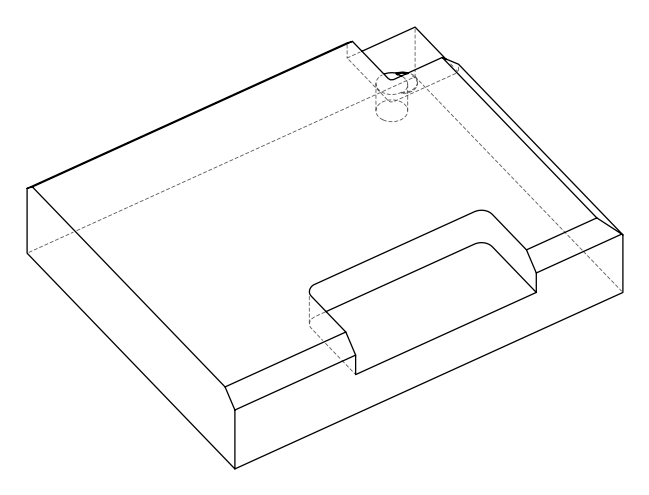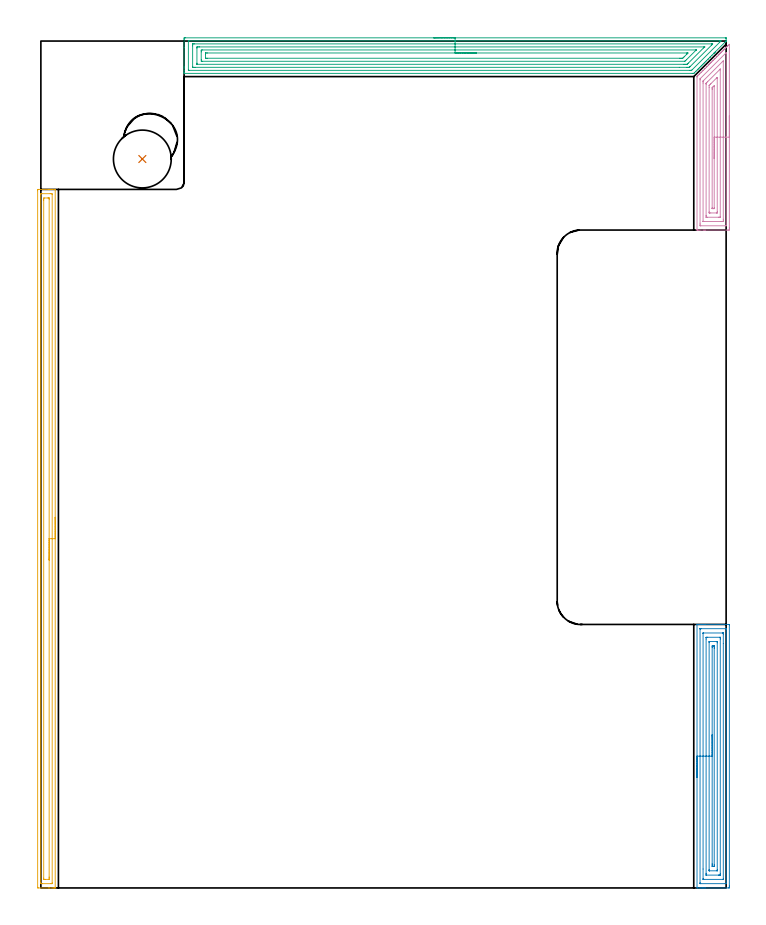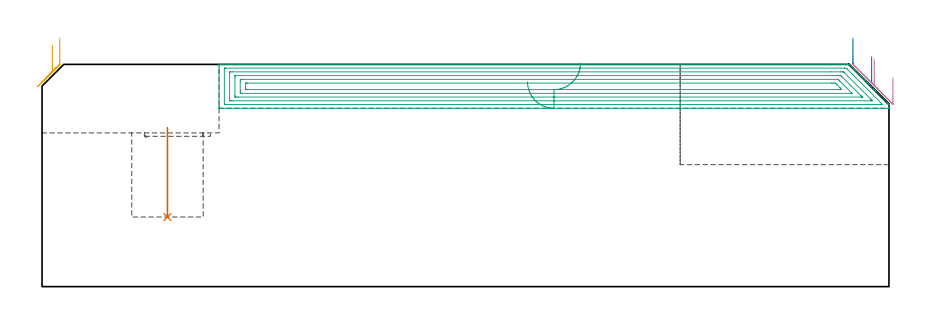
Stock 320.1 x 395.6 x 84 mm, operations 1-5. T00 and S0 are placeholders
(PLAN: 11 operations, 6 tool changes, 129 min)
(1 INDEXABLE_INSERT_DRILL_BLIND_HOLE_FROM_SOLID | STEP1POCKET | UGT0302_006 | 0.14 min | 33009 mm3)
(2 AREA_MILL | FG_CHAMFER_SURFACE | UGT0205_001 | 6.14 min | 14860 mm3)
(3 AREA_MILL_1 | FG_CHAMFER_SURFACE_1 | UGT0205_001 | 12.17 min | 35904 mm3)
(4 AREA_MILL_2 | FG_CHAMFER_SURFACE_2 | UGT0205_001 | 4.04 min | 9579 mm3)
(5 AREA_MILL_3 | FG_CHAMFER_SURFACE_3 | UGT0205_001 | 8.06 min | 11137 mm3)
(6 MILL_CORNER_NOTCH_RECTANGULAR | CORNER_NOTCH_RECTANGULAR | NXT0201_008 | Follow Part, ap 1.5, ae 75% | 47.87 min | 104014 mm3)
(7 MILL_SLOT | SLOT_PARTIAL_RECTANGULAR | NXT0201_012 | Follow Part, ap 4, ae 75% | 50.29 min | 547325 mm3)
(8 MILL_BLIND_HOLE_FROM_SOLID_MATERIAL | STEP1POCKET_1 | NXT0201_012 | Spiral | 0.19 min | 272 mm3)
(9 BORE_BLIND_HOLE | STEP1POCKET_1 | NXT0332_001 | 0.02 min | 0 mm3)
(10 BORE_BLIND_HOLE_1 | STEP1POCKET_1 | NXT0332_005 | 0.02 min | 0 mm3)
(11 BORE_BLIND_HOLE_2 | STEP1POCKET_1 | UGT0332_067 | 0.02 min | 39 mm3)
(TOOL UGT0302_006 | Indexable Insert Drill 27mm | D27 PA180 FL50 Z2)
(TOOL UGT0205_001 | Chamfer Mill 20 x 3 x 45 deg. | D20 FL50 Z2)
(TOOL NXT0201_008 | ENDMILL 6mm [2P460-0600-NA 1630] | D6 FL26 Z6)
(TOOL NXT0201_012 | ENDMILL 16mm [2P460-1600-NA 1630] | D16 FL38 Z6)
(TOOL NXT0332_001 | Bore 23mm [825-23TC06-A18] | D23)
(TOOL NXT0332_005 | Bore 24mm [825-29TC06-A20] | D24)
(TOOL UGT0332_067 | 25 mm Boring Bar Slip Fit | D25)
(OP 1 INDEXABLE_INSERT_DRILL_BLIND_HOLE_FROM_SOLID)
G17 G21 G94 G90
T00 M6
G54
G17 G0 G90 X47.4 Y340.5 S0 M3
G43 Z94. H0
G94 G81 G98 Z26.3 F250. R60.1
G80
M5
M2
(OP 2 AREA_MILL)
G17 G21 G94 G90
T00 M6
G54
G17 G0 G90 X306.5 Y51.55 S1061 M3
G43 Z94. H0
G94 G1 Y51.588 Z93.128 F250.
Y51.702 Z92.263
Y51.891 Z91.412
Y52.153 Z90.58
Y52.487 Z89.774
Y52.89 Z89.
Y53.358 Z88.264
Y53.89 Z87.572
Y54.479 Z86.929
Y55.122 Z86.339
Y55.814 Z85.808
Y56.55 Z85.34
Y57.324 Z84.937
Y58.13 Z84.603
Y58.962 Z84.341
Y59.813 Z84.152
Y60.678 Z84.038
Y61.55 Z84.
Y122.972
X306.506 Y123.09 Z83.992
X306.778 Y123.1 Z83.721
X307.491 Z83.008
X308.239 Z82.26
X308.748 Z81.748
X309.003 Z81.494
X309.632 Z80.865
X309.887 Z80.61
X310.516 Z79.979
X321.119 Z69.378
X321.436 Y123.097 Z69.061
X321.591 Y123.09 Z68.905
X321.599 Y122.933 Z68.899
X321.6 Y122.527 Z68.9
Y0.979
X321.599 Y0.573 Z68.901
X321.594 Y0.094 Z68.903
X321.591 Y0.008 Z68.905
X321.119 Y0. Z69.378
X310.516 Z79.978
X309.887 Z80.61
X309.632 Z80.865
X309.003 Z81.494
X308.748 Z81.748
X308.239 Z82.26
X307.491 Z83.008
X306.776 Y0.001 Z83.722
X306.506 Y0.01 Z83.992
X306.5 Y0.128 Z84.
Y61.55
X307.914 Z82.586
X307.915 Y120.956 Z82.585
X307.917 Y121.061 Z82.583
X307.919 Y121.085 Z82.581
X307.921 Y121.09 Z82.579
X307.946 Y121.093 Z82.554
X308.046 Y121.097 Z82.454
X308.398 Y121.1 Z82.102
X319.885 Y121.099 Z70.615
X320.079 Y121.094 Z70.421
X320.159 Y121.09 Z70.341
X320.179 Y121.082 Z70.321
X320.181 Y121.047 Z70.319
X320.184 Y120.964 Z70.316
X320.186 Y120.796 Z70.314
Y120.746
X320.185 Y2.144 Z70.315
X320.183 Y2.039 Z70.317
X320.181 Y2.015 Z70.319
X320.179 Y2.01 Z70.321
X320.154 Y2.007 Z70.346
X320.054 Y2.003 Z70.446
X319.702 Y2. Z70.798
X308.215 Y2.001 Z82.285
X308.021 Y2.006 Z82.479
X307.941 Y2.01 Z82.559
X307.921 Y2.018 Z82.579
X307.919 Y2.053 Z82.581
X307.916 Y2.136 Z82.584
X307.914 Y2.304 Z82.586
Y2.354
Y61.55
X309.328 Z81.172
X309.329 Y118.966 Z81.171
X309.33 Y119.042 Z81.17
X309.332 Y119.079 Z81.168
X309.334 Y119.09 Z81.166
X309.366 Y119.093 Z81.134
X309.5 Y119.099 Z81.
X318.468 Y119.1 Z72.032
X318.601 Y119.098 Z71.899
X318.69 Y119.095 Z71.81
X318.756 Y119.09 Z71.744
X318.765 Y119.065 Z71.735
X318.767 Y118.966 Z71.733
X318.77 Y118.661 Z71.73
X318.772 Y114.237 Z71.728
X318.771 Y4.134 Z71.729
X318.77 Y4.058 Z71.73
X318.768 Y4.021 Z71.732
X318.766 Y4.01 Z71.734
X318.734 Y4.007 Z71.766
X318.6 Y4.001 Z71.9
X309.632 Y4. Z80.868
X309.499 Y4.002 Z81.001
X309.41 Y4.005 Z81.09
X309.344 Y4.01 Z81.156
X309.335 Y4.035 Z81.165
X309.333 Y4.134 Z81.167
X309.329 Y4.439 Z81.171
X309.328 Y8.844 Z81.172
Y61.55
X310.743 Z79.757
Y116.295
X310.747 Y116.952 Z79.753
X310.75 Y117.05 Z79.75
X310.756 Y117.09 Z79.744
X310.801 Y117.092 Z79.699
X311. Y117.096 Z79.5
X311.399 Y117.1 Z79.101
X311.484 Z79.016
X317.126 Y117.099 Z73.374
X317.296 Y117.096 Z73.204
X317.338 Y117.091 Z73.162
X317.351 Y117.088 Z73.149
X317.353 Y117.076 Z73.147
X317.355 Y117.02 Z73.145
X317.357 Y116.524 Z73.143
Y116.295
Y6.805
X317.353 Y6.147 Z73.147
X317.35 Y6.05 Z73.15
X317.344 Y6.01 Z73.156
X317.299 Y6.008 Z73.201
X317.1 Y6.004 Z73.4
X316.701 Y6. Z73.799
X316.616 Z73.884
X310.974 Y6.001 Z79.526
X310.803 Y6.004 Z79.697
X310.762 Y6.009 Z79.738
X310.749 Y6.012 Z79.751
X310.747 Y6.024 Z79.753
X310.745 Y6.08 Z79.755
X310.743 Y6.576 Z79.757
Y6.805
Y61.55
X312.157 Z78.343
Y114.642
X312.158 Y114.769 Z78.342
X312.162 Y115.022 Z78.338
X312.164 Y115.088 Z78.336
X312.175 Y115.092 Z78.325
X312.21 Y115.096 Z78.29
X312.283 Y115.099 Z78.217
X315.817 Y115.1 Z74.683
X315.9 Y115.098 Z74.6
X315.924 Y115.095 Z74.576
X315.932 Y115.092 Z74.568
X315.936 Y115.063 Z74.564
X315.94 Y114.896 Z74.56
X315.943 Y114.642 Z74.557
Y114.515
Y8.458
X315.942 Y8.331 Z74.558
X315.938 Y8.078 Z74.562
X315.936 Y8.012 Z74.564
X315.925 Y8.008 Z74.575
X315.89 Y8.003 Z74.61
X315.817 Y8.001 Z74.683
X312.283 Y8. Z78.217
X312.2 Y8.002 Z78.3
X312.176 Y8.005 Z78.324
X312.168 Y8.008 Z78.332
X312.164 Y8.036 Z78.336
X312.16 Y8.204 Z78.34
X312.157 Y8.458 Z78.343
Y8.585
Y61.55
X313.571 Z76.929
Y112.327
X313.573 Y112.735 Z76.927
X313.576 Y112.976 Z76.924
X313.578 Y113.087 Z76.922
X313.693 Y113.094 Z76.807
X314.05 Y113.096 Z76.45
X314.412 Y113.092 Z76.088
X314.511 Y113.09 Z75.989
X314.522 Y113.023 Z75.978
X314.525 Y112.895 Z75.975
X314.527 Y112.735 Z75.973
X314.529 Y112.252 Z75.971
Y111.844
Y10.773
X314.527 Y10.365 Z75.973
X314.524 Y10.124 Z75.976
X314.522 Y10.013 Z75.978
X314.407 Y10.006 Z76.093
X314.05 Y10.004 Z76.45
X313.688 Y10.008 Z76.812
X313.589 Y10.01 Z76.911
X313.578 Y10.077 Z76.922
X313.575 Y10.205 Z76.925
X313.573 Y10.365 Z76.927
X313.571 Y10.848 Z76.929
Y11.255
Y61.55
Y62.422 Z76.967
Y63.286 Z77.081
Y64.138 Z77.27
Y64.97 Z77.532
Y65.776 Z77.866
Y66.55 Z78.269
Y67.286 Z78.737
Y67.978 Z79.268
Y68.621 Z79.858
Y69.21 Z80.501
Y69.741 Z81.193
Y70.21 Z81.929
Y70.613 Z82.703
Y70.947 Z83.509
Y71.209 Z84.341
Y71.398 Z85.192
Y71.512 Z86.057
Y71.55 Z86.929
G0 Z94.
M5
M2
(OP 3 AREA_MILL_1)
G17 G21 G94 G90
T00 M6
G54
G17 G0 G90 X183.5 Y397.1 S1061 M3
G43 Z94. H0
Z77.4
G94 G1 X183.538 Z76.529 F250.
X183.652 Z75.664
X183.841 Z74.812
X184.103 Z73.98
X184.437 Z73.174
X184.84 Z72.4
X185.308 Z71.664
X185.84 Z70.972
X186.429 Z70.329
X187.072 Z69.74
X187.764 Z69.209
X188.5 Z68.74
X189.274 Z68.337
X190.08 Z68.003
X190.912 Z67.741
X191.764 Z67.552
X192.628 Z67.438
X193.5 Z67.4
X319.724 Y397.099 Z67.401
X319.927 Y397.097 Z67.403
X320.097 Y397.091 Z67.405
X320.1 Y397.039 Z67.457
Y396.87 Z67.625
Y396.7 Z67.794
Y395.62 Z68.878
X320.099 Y395.603 Z68.895
X320.097 Y395.599 Z68.899
X320.076 Y395.575 Z68.923
X319.885 Y395.383 Z69.113
X319.778 Y395.277 Z69.221
X319.556 Y395.056 Z69.444
X315.057 Y390.556 Z73.942
X315.013 Y390.512 Z73.987
X314.81 Y390.31 Z74.189
X314.764 Y390.263 Z74.234
X314.715 Y390.215 Z74.284
X314.523 Y390.022 Z74.477
X314.472 Y389.97 Z74.526
X314.417 Y389.917 Z74.582
X314.235 Y389.735 Z74.764
X314.179 Y389.678 Z74.819
X313.507 Y389.007 Z75.493
X313.302 Y388.8 Z75.696
X312.674 Y388.174 Z76.326
X312.63 Y388.13 Z76.369
X312.424 Y387.922 Z76.574
X311.84 Y387.34 Z77.16
X311.737 Y387.236 Z77.262
X311.546 Y387.044 Z77.452
X311.006 Y386.506 Z77.993
X310.668 Y386.167 Z78.329
X310.172 Y385.672 Z78.828
X309.791 Y385.289 Z79.207
X309.652 Y385.151 Z79.347
X309.354 Y384.854 Z79.646
X308.913 Y384.411 Z80.086
X308.436 Y383.936 Z80.564
X308.035 Y383.533 Z80.964
X307.509 Y383.008 Z81.491
X307.269 Y382.768 Z81.729
X307.157 Y382.656 Z81.842
X306.972 Y382.471 Z82.028
X306.837 Y382.337 Z82.162
X306.718 Y382.217 Z82.281
X306.674 Y382.173 Z82.325
X306.003 Y381.503 Z82.997
X305.84 Y381.339 Z83.158
X305.185 Y380.684 Z83.815
X305.007 Y380.503 Z83.989
X304.291 Y380.5 Z84.
X67.073
X66.91 Y380.502 Z83.988
X66.902 Y380.653 Z83.839
X66.9 Y380.81 Z83.69
Y381.098 Z83.402
Y381.778 Z82.717
Y382.996 Z81.501
Y383.533 Z80.961
Y392.481 Z72.016
Y396.431 Z68.066
X66.903 Y396.7 Z67.797
X66.91 Y397.092 Z67.405
X67.116 Y397.096 Z67.402
X67.52 Y397.1 Z67.4
X193.5
Y395.686 Z68.814
X316.939 Y395.685 Z68.815
X317.467 Y395.681 Z68.819
X317.693 Y395.679 Z68.821
X317.694 Y395.656 Z68.844
X317.693 Y395.646 Z68.854
X317.34 Y395.291 Z69.209
X316.995 Y394.944 Z69.556
X304.291 Y382.242 Z82.258
X304.053 Y382.011 Z82.489
X303.958 Y381.921 Z82.579
X303.258 Y381.915 Z82.585
X69.307
X69.166 Y381.916 Z82.584
X68.95 Y381.921 Z82.579
X68.909 Y381.926 Z82.574
X68.905 Y381.956 Z82.544
X68.903 Y381.988 Z82.512
X68.9 Y382.177 Z82.323
X68.901 Y395.477 Z69.023
X68.905 Y395.584 Z68.916
X68.91 Y395.654 Z68.846
X68.915 Y395.679 Z68.821
X69.446 Y395.685 Z68.815
X193.5 Y395.686 Z68.814
Y394.272 Z70.228
X313.226 Y394.271 Z70.229
X313.434 Y394.269 Z70.231
X313.833 Y394.265 Z70.235
X313.656 Y394.067 Z70.433
X313.447 Y393.85 Z70.65
X313.226 Y393.625 Z70.875
X303.264 Y383.665 Z80.835
X303.128 Y383.533 Z80.967
X302.916 Y383.335 Z81.165
X302.71 Y383.331 Z81.169
X302.504 Y383.33 Z81.17
X301.819 Y383.329 Z81.171
X298.231
X71.987
X71.299 Y383.332 Z81.168
X71.094 Y383.336 Z81.164
X70.91 Y383.349 Z81.151
X70.905 Y383.533 Z80.967
X70.901 Y383.723 Z80.777
X70.9 Y393.379 Z71.121
X70.904 Y394.067 Z70.433
X70.907 Y394.251 Z70.249
X70.918 Y394.265 Z70.235
X70.938 Y394.268 Z70.232
X70.989 Y394.27 Z70.23
X71.094 Y394.271 Z70.229
X71.779 Y394.272 Z70.228
X193.5
Y392.857 Z71.643
X309.652
X309.992 Y392.855 Z71.645
X309.994 Y392.853 Z71.647
X309.995 Y392.851 Z71.649
X309.974 Y392.828 Z71.672
X309.652 Y392.501 Z71.999
X309.556 Y392.405 Z72.095
X302.44 Y385.289 Z79.211
X302.023 Y384.884 Z79.616
X301.884 Y384.75 Z79.75
X301.611 Y384.747 Z79.753
X301.272 Y384.744 Z79.756
X300.717 Y384.743 Z79.757
X300.38
X73.041
X72.967 Y384.744 Z79.756
X72.933 Y384.747 Z79.753
X72.917 Y384.749 Z79.751
X72.91 Y384.76 Z79.74
X72.907 Y384.861 Z79.639
X72.9 Y385.27 Z79.23
Y392.311 Z72.189
X72.907 Y392.74 Z71.76
X72.91 Y392.841 Z71.659
X73.034 Y392.85 Z71.65
X73.222 Y392.854 Z71.646
X73.774 Y392.856 Z71.644
X74.112 Y392.857 Z71.643
X193.5
Y391.443 Z73.057
X306.069 Y391.442 Z73.058
X306.078 Y391.441 Z73.059
X306.123 Y391.433 Z73.067
X306.104 Y391.408 Z73.092
X306.078 Y391.377 Z73.123
X301.611 Y386.909 Z77.591
X301.234 Y386.537 Z77.963
X300.856 Y386.167 Z78.333
X300.726 Y386.158 Z78.342
X300.717 Y386.157 Z78.343
X75.571
X74.91 Y386.167 Z78.333
X74.901 Y386.815 Z77.685
X74.9 Y390.556 Z73.944
X74.903 Y391.202 Z73.298
X74.91 Y391.433 Z73.067
X75.551 Y391.443 Z73.057
X193.5
Y390.029 Z74.471
X301.611
X302.148 Y390.028 Z74.472
X302.2 Y390.026 Z74.474
X302.253 Y390.023 Z74.477
X302.208 Y389.968 Z74.532
X301.928 Y389.678 Z74.822
X301.772 Y389.52 Z74.98
X301.611 Y389.358 Z75.142
X300.443 Y388.191 Z76.309
X300.174 Y387.922 Z76.578
X299.999 Y387.75 Z76.75
X299.824 Y387.578 Z76.922
X299.285 Y387.573 Z76.927
X298.93 Y387.572 Z76.928
X298.394 Y387.571 Z76.929
X77.705 Y387.572 Z76.928
X77.348 Y387.574 Z76.926
X76.992 Y387.578 Z76.922
X76.91 Y387.586 Z76.914
X76.905 Y387.658 Z76.842
X76.902 Y387.776 Z76.724
X76.9 Y389.24 Z75.26
X76.901 Y389.678 Z74.822
X76.905 Y389.898 Z74.602
X76.91 Y390.007 Z74.493
X76.916 Y390.022 Z74.478
X76.94 Y390.025 Z74.475
X76.992 Y390.028 Z74.472
X77.348 Y390.029 Z74.471
X77.884
X193.5
X194.372 Z74.509
X195.236 Z74.623
X196.088 Z74.812
X196.92 Z75.074
X197.726 Z75.408
X198.5 Z75.811
X199.236 Z76.28
X199.928 Z76.811
X200.571 Z77.4
X201.16 Z78.043
X201.692 Z78.735
X202.16 Z79.471
X202.563 Z80.245
X202.897 Z81.051
X203.159 Z81.883
X203.348 Z82.735
X203.462 Z83.6
X203.5 Z84.471
G0 Z94.
M5
M2
(OP 4 AREA_MILL_2)
G17 G21 G94 G90
T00 M6
G54
G17 G0 G90 X321.6 Y360.7 S1061 M3
G43 Z94. H0
Z78.9
G94 G1 Y360.662 Z78.028 F250.
Y360.548 Z77.164
Y360.359 Z76.312
Y360.097 Z75.48
Y359.763 Z74.674
Y359.36 Z73.9
Y358.892 Z73.164
Y358.36 Z72.472
Y357.771 Z71.829
Y357.128 Z71.24
Y356.436 Z70.708
Y355.7 Z70.24
Y354.926 Z69.837
Y354.12 Z69.503
Y353.288 Z69.241
Y352.437 Z69.052
Y351.572 Z68.938
Y350.7 Z68.9
Y308.302
X321.599 Y307.896 Z68.901
X321.595 Y307.415 Z68.903
X321.591 Y307.309 Z68.906
X321.119 Y307.304 Z69.378
X320.528 Y307.3 Z69.969
X310.516 Z79.979
X309.929 Z80.568
X309.632 Z80.865
X307.865 Z82.63
X307.275 Z83.224
X306.823 Z83.676
X306.506 Z83.984
X306.502 Y307.389 Z83.994
Y307.409 Z83.996
X306.503 Y307.448 Z83.997
X306.5 Y378.79 Z84.
X306.504 Y378.996 Z83.989
X306.521 Y379.023 Z83.973
X306.736 Y379.236 Z83.763
X306.831 Y379.331 Z83.669
X307.423 Y379.925 Z83.073
X307.628 Y380.128 Z82.871
X307.691 Y380.191 Z82.809
X308.307 Y380.808 Z82.189
X308.55 Y381.05 Z81.949
X309.19 Y381.692 Z81.306
X309.41 Y381.91 Z81.09
X310.074 Y382.575 Z80.423
X310.27 Y382.77 Z80.23
X310.303 Y382.803 Z80.197
X310.957 Y383.459 Z79.539
X311.13 Y383.63 Z79.37
X311.195 Y383.695 Z79.305
X311.841 Y384.342 Z78.656
X311.99 Y384.49 Z78.51
X312.087 Y384.587 Z78.413
X312.283 Y384.784 Z78.215
X312.383 Y384.884 Z78.115
X312.725 Y385.226 Z77.773
X312.85 Y385.35 Z77.65
X312.978 Y385.479 Z77.521
X313.166 Y385.668 Z77.331
X313.274 Y385.776 Z77.223
X313.87 Y386.37 Z76.629
X314.05 Y386.551 Z76.447
X314.166 Y386.668 Z76.331
X314.762 Y387.262 Z75.738
X314.934 Y387.435 Z75.564
X315.653 Y388.154 Z74.846
X315.817 Y388.319 Z74.68
X316.545 Y389.046 Z73.954
X316.701 Y389.202 Z73.796
X317.135 Y389.635 Z73.365
X317.437 Y389.937 Z73.062
X317.584 Y390.086 Z72.912
X318.01 Y390.51 Z72.49
X318.328 Y390.829 Z72.17
X318.468 Y390.97 Z72.028
X318.87 Y391.37 Z71.63
X318.952 Y391.452 Z71.548
X319.22 Y391.721 Z71.278
X319.352 Y391.853 Z71.145
X319.73 Y392.23 Z70.77
X319.86 Y392.36 Z70.64
X320.112 Y392.613 Z70.387
X320.235 Y392.737 Z70.261
X320.59 Y393.09 Z69.91
X320.769 Y393.269 Z69.731
X321.003 Y393.504 Z69.495
X321.119 Y393.621 Z69.377
X321.6 Y394.099 Z68.9
Y350.7
X320.186 Z70.314
X320.185 Y309.469 Z70.315
X320.183 Y309.364 Z70.317
X320.179 Y309.32 Z70.321
X320.102 Y309.31 Z70.398
X319.726 Y309.301 Z70.774
X308.24 Y309.3 Z82.26
X308.027 Y309.304 Z82.473
X307.934 Y309.31 Z82.566
X307.918 Y309.625 Z82.582
X307.917 Y309.679 Z82.583
Y310.518
X307.915 Y377.453 Z82.585
X307.921 Y377.873 Z82.579
X307.93 Y377.968 Z82.57
X307.984 Y378.03 Z82.516
X308.079 Y378.129 Z82.421
X320.062 Y390.112 Z70.438
X320.146 Y390.191 Z70.354
X320.179 Y390.218 Z70.321
X320.185 Y389.988 Z70.315
X320.186 Y389.937 Z70.314
Y350.7
X318.772 Z71.728
X318.771 Y312.354 Z71.729
Y312.049
X318.766 Y311.463 Z71.734
X318.764 Y311.319 Z71.736
X318.623 Y311.306 Z71.877
X318.468 Y311.303 Z72.032
X317.745 Y311.3 Z72.755
X317.584 Z72.916
X309.632 Y311.301 Z80.868
X309.471 Y311.304 Z81.029
X309.364 Y311.31 Z81.136
X309.337 Y311.313 Z81.163
X309.335 Y311.326 Z81.165
X309.333 Y311.362 Z81.167
X309.332 Y311.463 Z81.168
X309.329 Y375.975 Z81.171
X309.33 Y376.561 Z81.17
X309.333 Y376.863 Z81.167
X309.335 Y376.908 Z81.165
X309.351 Y376.94 Z81.149
X309.412 Y377.005 Z81.088
X309.632 Y377.232 Z80.868
X318.77 Y386.37 Z71.73
X318.771 Y386.168 Z71.729
Y386.064
X318.772 Y350.7 Z71.728
X317.357 Z73.143
X317.356 Y313.476 Z73.144
X317.354 Y313.381 Z73.146
X317.351 Y313.325 Z73.149
X317.345 Y313.31 Z73.155
X317.323 Y313.307 Z73.177
X317.116 Y313.303 Z73.384
X316.701 Y313.3 Z73.799
X316.647 Z73.853
X311.346 Z79.154
X310.971 Y313.305 Z79.529
X310.784 Y313.31 Z79.716
X310.752 Y313.318 Z79.748
X310.749 Y313.348 Z79.751
X310.747 Y313.401 Z79.753
X310.745 Y313.906 Z79.755
Y314.138
X310.743 Y375.44 Z79.757
X310.744 Y375.669 Z79.756
X310.747 Y375.834 Z79.753
X310.75 Y375.873 Z79.75
X310.765 Y375.904 Z79.735
X310.816 Y375.96 Z79.684
X310.962 Y376.111 Z79.538
X311.399 Y376.551 Z79.101
X317.233 Y382.384 Z73.267
X317.305 Y382.454 Z73.195
X317.335 Y382.48 Z73.165
X317.348 Y382.488 Z73.152
X317.351 Y382.481 Z73.149
X317.354 Y382.397 Z73.146
X317.357 Y382.141 Z73.143
Y350.7
X315.943 Z74.557
Y315.795
X315.941 Y315.667 Z74.559
X315.936 Y315.414 Z74.564
X315.926 Y315.309 Z74.574
X315.894 Y315.306 Z74.606
X315.817 Y315.304 Z74.683
X315.549 Y315.301 Z74.951
X312.898 Y315.3 Z77.602
X312.283 Y315.304 Z78.217
X312.196 Y315.307 Z78.304
X312.175 Y315.309 Z78.325
X312.166 Y315.383 Z78.334
X312.163 Y315.548 Z78.337
X312.16 Y315.797 Z78.34
X312.158 Y374.012 Z78.342
X312.163 Y374.777 Z78.337
X312.164 Y374.837 Z78.336
X312.185 Y374.876 Z78.315
X312.283 Y374.978 Z78.217
X312.624 Y375.325 Z77.876
X312.967 Y375.669 Z77.533
X315.73 Y378.432 Z74.77
X315.817 Y378.519 Z74.683
X315.904 Y378.603 Z74.596
X315.93 Y378.624 Z74.57
X315.937 Y378.627 Z74.563
X315.938 Y378.622 Z74.562
X315.942 Y378.556 Z74.558
X315.943 Y378.472 Z74.557
Y378.344
Y350.7
X314.529 Z75.971
X314.528 Y317.705 Z75.972
X314.527 Y317.463 Z75.973
X314.524 Y317.343 Z75.976
X314.522 Y317.319 Z75.978
X314.507 Y317.31 Z75.993
X314.447 Y317.304 Z76.053
X314.05 Y317.303 Z76.45
X313.649 Y317.307 Z76.851
X313.596 Y317.31 Z76.904
X313.58 Y317.315 Z76.92
X313.578 Y317.332 Z76.922
X313.576 Y317.417 Z76.924
X313.574 Y317.545 Z76.926
Y317.705
X313.572 Y372.994 Z76.928
X313.573 Y373.476 Z76.927
X313.576 Y373.681 Z76.924
X313.578 Y373.782 Z76.922
X313.587 Y373.828 Z76.913
X313.638 Y373.886 Z76.862
X313.843 Y374.094 Z76.657
X314.05 Y374.302 Z76.45
X314.526 Y374.777 Z75.974
X314.528 Y374.5 Z75.972
X314.529 Y374.294 Z75.971
Y350.7
Y349.828 Z76.009
Y348.964 Z76.123
Y348.112 Z76.312
Y347.28 Z76.574
Y346.474 Z76.908
Y345.7 Z77.311
Y344.964 Z77.78
Y344.272 Z78.311
Y343.629 Z78.9
Y343.04 Z79.543
Y342.509 Z80.235
Y342.04 Z80.971
Y341.637 Z81.745
Y341.303 Z82.551
Y341.041 Z83.383
Y340.852 Z84.235
Y340.738 Z85.1
Y340.7 Z85.971
G0 Z94.
M5
M2
(OP 5 AREA_MILL_3)
G17 G21 G94 G90
T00 M6
G54
G17 G0 G90 X6.7 Y173.147 S1061 M3
G43 Z94. H0
G94 G1 Y173.109 Z93.128 F250.
Y172.995 Z92.263
Y172.807 Z91.412
Y172.544 Z90.58
Y172.21 Z89.774
Y171.808 Z89.
Y171.339 Z88.264
Y170.808 Z87.572
Y170.218 Z86.929
Y169.575 Z86.339
Y168.883 Z85.808
Y168.147 Z85.34
Y167.373 Z84.937
Y166.567 Z84.603
Y165.735 Z84.341
Y164.884 Z84.152
Y164.019 Z84.038
Y163.147 Z84.
Y0.163
X6.702 Y0.085 Z83.998
X6.678 Y0.01 Z83.969
X6.663 Y0.008 Z83.955
X6.29 Y0. Z83.589
X5.931 Z83.23
X5.265 Z82.56
X4.044 Z81.341
X3.488 Z80.783
X-1.231 Y0.001 Z76.066
X-1.492 Y0.01 Z75.806
X-1.499 Y0.27 Z75.799
Y0.289
X-1.5 Y325.686 Z75.8
X-1.496 Y326.033 Z75.802
X-1.492 Y326.29 Z75.806
X-1.231 Y326.3 Z76.066
X3.488 Z80.783
X4.044 Z81.341
X4.377 Z81.673
X4.932 Z82.228
X5.265 Z82.56
X6.29 Z83.59
X6.663 Y326.292 Z83.955
X6.705 Y326.29 Z83.995
X6.7 Y326.137 Z84.
Y163.147
X5.286 Z82.586
X5.285 Y2.38 Z82.585
X5.265 Y2.01 Z82.565
X4.773 Y2.001 Z82.073
X0.823 Y2. Z78.123
X0.332 Y2.001 Z77.632
X-0.065 Y2.01 Z77.235
X-0.085 Y2.4 Z77.215
X-0.086 Y2.421 Z77.214
X-0.085 Y323.92 Z77.215
X-0.065 Y324.29 Z77.235
X0.427 Y324.299 Z77.727
X4.377 Y324.3 Z81.677
X4.868 Y324.299 Z82.168
X5.265 Y324.29 Z82.565
X5.285 Y323.9 Z82.585
Y323.879
X5.286 Y163.147 Z82.586
X3.871 Z81.171
Y5.079
X3.869 Y4.696 Z81.169
X3.864 Y4.186 Z81.164
X3.852 Y4.01 Z81.152
X3.671 Y4.002 Z80.971
X1.897 Y4. Z79.197
X1.712 Y4.001 Z79.012
X1.527 Y4.005 Z78.827
X1.404 Y4.01 Z78.704
X1.335 Y4.02 Z78.635
X1.333 Y4.058 Z78.633
X1.33 Y4.186 Z78.63
X1.329 Y4.571 Z78.629
Y321.221
X1.33 Y321.604 Z78.63
X1.335 Y322.114 Z78.635
X1.348 Y322.29 Z78.648
X1.529 Y322.298 Z78.829
X3.303 Y322.3 Z80.603
X3.488 Y322.299 Z80.788
X3.673 Y322.295 Z80.973
X3.796 Y322.29 Z81.096
X3.865 Y322.28 Z81.165
X3.867 Y322.242 Z81.167
X3.869 Y322.114 Z81.169
X3.871 Y321.729 Z81.171
Y163.147
Y162.276 Z81.21
Y161.411 Z81.323
Y160.559 Z81.512
Y159.727 Z81.775
Y158.921 Z82.108
Y158.147 Z82.511
Y157.412 Z82.98
Y156.719 Z83.511
Y156.076 Z84.1
Y155.487 Z84.744
Y154.956 Z85.436
Y154.487 Z86.171
Y154.084 Z86.945
Y153.75 Z87.751
Y153.488 Z88.583
Y153.299 Z89.435
Y153.185 Z90.3
Y153.147 Z91.171
G0 Z94.
M5
M2
